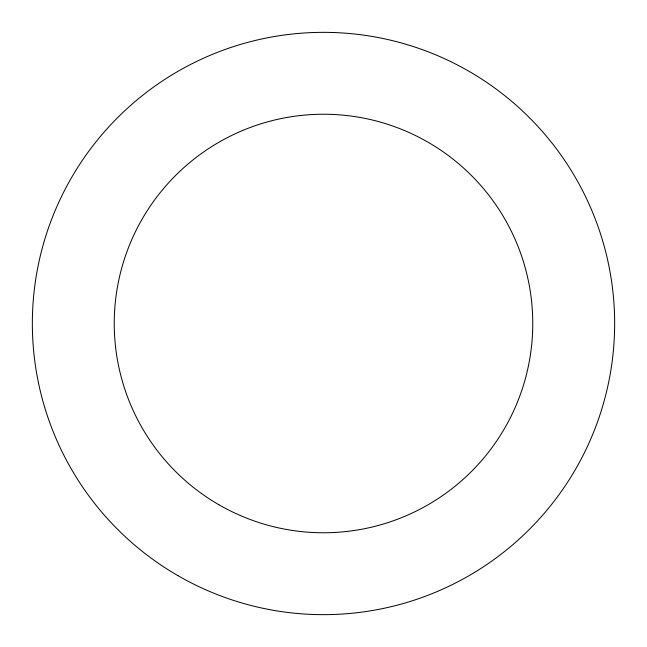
<?xml version="1.0" encoding="UTF-8"?>
<svg xmlns="http://www.w3.org/2000/svg" width="647" height="647" viewBox="0 0 647 647"><rect width="100%" height="100%" fill="white"/><g stroke="black" fill="none" stroke-linecap="round" stroke-linejoin="round"><path stroke-width="0.97" d="M218.864 504.725A209.264 209.264 0 0 0 532.764 323.5A209.264 209.264 0 0 0 218.864 142.275A209.264 209.264 0 0 0 218.864 504.725M177.925 575.644A291.15 291.15 0 0 0 614.65 323.5A291.15 291.15 0 0 0 177.925 71.356A291.15 291.15 0 0 0 177.925 575.644"/></g></svg>
